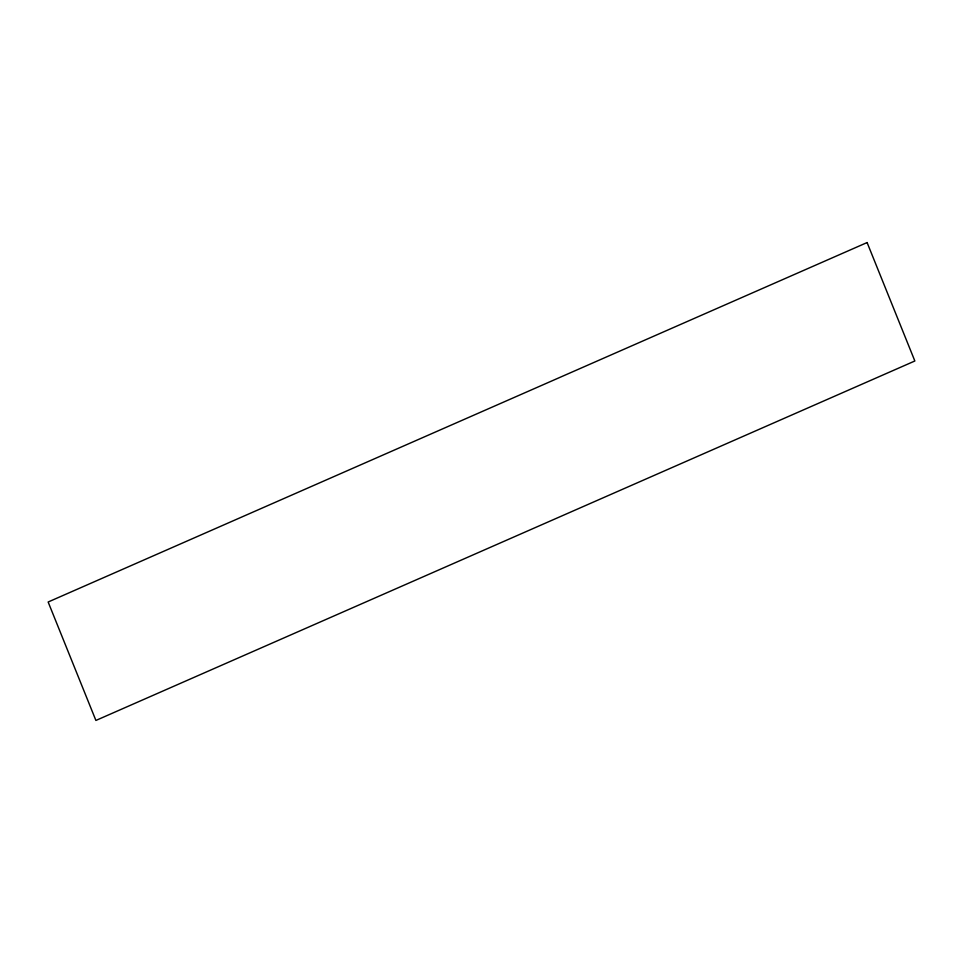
<?xml version="1.0" encoding="UTF-8"?>
<svg xmlns="http://www.w3.org/2000/svg" width="963" height="963" viewBox="0 0 963 963"><rect width="100%" height="100%" fill="white"/><g stroke="black" fill="none" stroke-linecap="round" stroke-linejoin="round"><path stroke-width="1.44" d="M867.097 242.556L48.15 602.007L95.903 720.444L914.85 360.993L867.097 242.556"/></g></svg>
